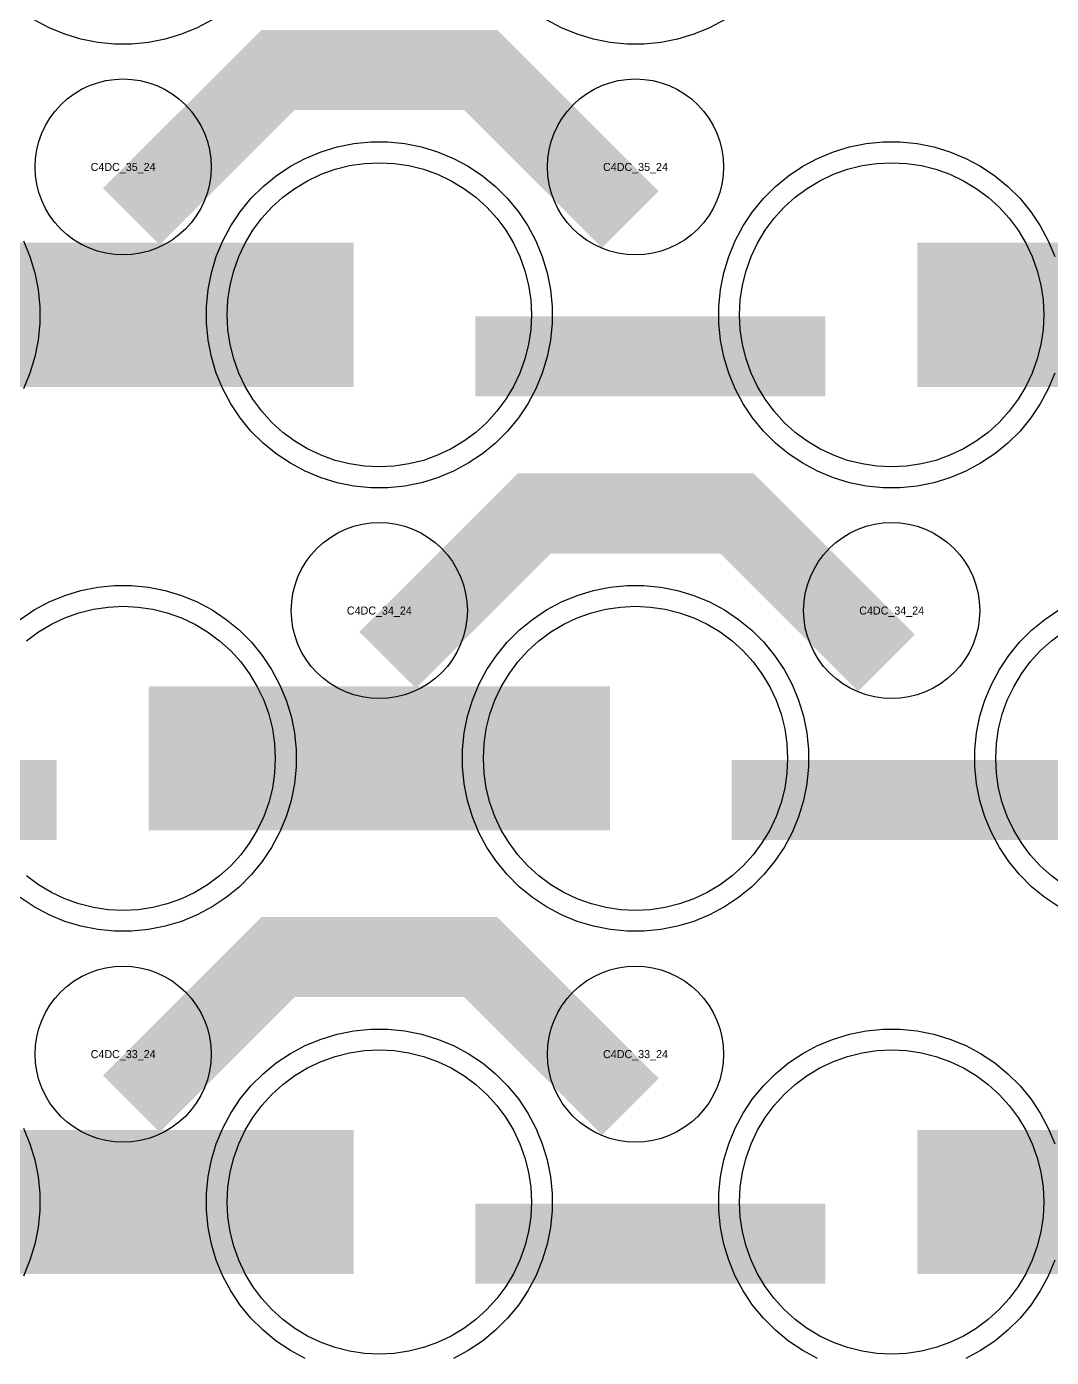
# Model space of a CAD drawing. Extents: x -11880 to 11880, y -14992 to 14992.
# Drawn here: x -4350.1 to -4030.1, y -10315.5 to -9899.8 of the extents above; entities that cross this region are included whole.
import ezdxf
from ezdxf.enums import TextEntityAlignment as Align

# ---------------------------------------------------------------- set-up
doc = ezdxf.new("R2010")
doc.units = 0
doc.header["$MEASUREMENT"] = 0
for name, color, linetype in [('GDS_775_DT_237', 138, 'CONTINUOUS'), ('RDL1_FS', 34, 'CONTINUOUS'), ('RDL_BS', 160, 'CONTINUOUS')]:
    doc.layers.add(name, color=color, linetype=linetype)

msp = doc.modelspace()

# ---------------------------------------------------------------- linework, layer by layer
at = {"layer": 'RDL1_FS', "color": 240, "true_color": 0xed1f24}
for points in [[(-4240, -10037.329), (-4244.657, -10037.1), (-4249.268, -10036.416), (-4253.791, -10035.284), (-4258.181, -10033.712), (-4262.395, -10031.72), (-4266.395, -10029.322), (-4270.14, -10026.544), (-4273.594, -10023.414), (-4276.724, -10019.96), (-4279.502, -10016.215), (-4281.9, -10012.215), (-4283.892, -10008.001), (-4285.464, -10003.611), (-4286.596, -9999.088), (-4287.28, -9994.477), (-4287.509, -9989.82), (-4287.28, -9985.163), (-4286.596, -9980.552), (-4285.464, -9976.029), (-4283.892, -9971.639), (-4281.9, -9967.425), (-4279.502, -9963.425), (-4276.724, -9959.68), (-4273.594, -9956.226), (-4270.14, -9953.096), (-4266.395, -9950.318), (-4262.395, -9947.92), (-4258.181, -9945.928), (-4253.791, -9944.356), (-4249.268, -9943.224), (-4244.657, -9942.54), (-4240, -9942.311), (-4235.343, -9942.54), (-4230.732, -9943.224), (-4226.209, -9944.356), (-4221.819, -9945.928), (-4217.605, -9947.92), (-4213.605, -9950.318), (-4209.86, -9953.096), (-4206.406, -9956.226), (-4203.276, -9959.68), (-4200.498, -9963.425), (-4198.1, -9967.425), (-4196.108, -9971.639), (-4194.536, -9976.029), (-4193.404, -9980.552), (-4192.72, -9985.163), (-4192.491, -9989.82), (-4192.72, -9994.477), (-4193.404, -9999.088), (-4194.536, -10003.611), (-4196.108, -10008.001), (-4198.1, -10012.215), (-4200.498, -10016.215), (-4203.276, -10019.96), (-4206.406, -10023.414), (-4209.86, -10026.544), (-4213.605, -10029.322), (-4217.605, -10031.72), (-4221.819, -10033.712), (-4226.209, -10035.284), (-4230.732, -10036.416), (-4235.343, -10037.1)], [(-4080, -10037.329), (-4084.657, -10037.1), (-4089.268, -10036.416), (-4093.791, -10035.284), (-4098.181, -10033.712), (-4102.395, -10031.72), (-4106.395, -10029.322), (-4110.14, -10026.544), (-4113.594, -10023.414), (-4116.724, -10019.96), (-4119.502, -10016.215), (-4121.9, -10012.215), (-4123.892, -10008.001), (-4125.464, -10003.611), (-4126.596, -9999.088), (-4127.28, -9994.477), (-4127.509, -9989.82), (-4127.28, -9985.163), (-4126.596, -9980.552), (-4125.464, -9976.029), (-4123.892, -9971.639), (-4121.9, -9967.425), (-4119.502, -9963.425), (-4116.724, -9959.68), (-4113.594, -9956.226), (-4110.14, -9953.096), (-4106.395, -9950.318), (-4102.395, -9947.92), (-4098.181, -9945.928), (-4093.791, -9944.356), (-4089.268, -9943.224), (-4084.657, -9942.54), (-4080, -9942.311), (-4075.343, -9942.54), (-4070.732, -9943.224), (-4066.209, -9944.356), (-4061.819, -9945.928), (-4057.605, -9947.92), (-4053.605, -9950.318), (-4049.86, -9953.096), (-4046.406, -9956.226), (-4043.276, -9959.68), (-4040.498, -9963.425), (-4038.1, -9967.425), (-4036.108, -9971.639), (-4034.536, -9976.029), (-4033.404, -9980.552), (-4032.72, -9985.163), (-4032.491, -9989.82), (-4032.72, -9994.477), (-4033.404, -9999.088), (-4034.536, -10003.611), (-4036.108, -10008.001), (-4038.1, -10012.215), (-4040.498, -10016.215), (-4043.276, -10019.96), (-4046.406, -10023.414), (-4049.86, -10026.544), (-4053.605, -10029.322), (-4057.605, -10031.72), (-4061.819, -10033.712), (-4066.209, -10035.284), (-4070.732, -10036.416), (-4075.343, -10037.1)]]:
    msp.add_lwpolyline(points, close=True, dxfattribs=at)
for points in [[(-4391.998, -9989.82, 45, 45, 0), (-4319.998, -9989.82, 45, 45, 0)], [(-4319.998, -9989.82, 45, 45, 0), (-4247.998, -9989.82, 45, 45, 0)], [(-4071.998, -9989.82, 45, 45, 0), (-3999.998, -9989.82, 45, 45, 0)]]:
    msp.add_lwpolyline(points, format="xyseb", dxfattribs=at)
at = {"layer": 'RDL1_FS'}
for points in [[(-4350.14, -10091.661), (-4346.395, -10088.883), (-4342.395, -10086.485), (-4338.181, -10084.493), (-4333.791, -10082.921), (-4329.268, -10081.789), (-4324.657, -10081.105), (-4320, -10080.876), (-4315.343, -10081.105), (-4310.732, -10081.789), (-4306.209, -10082.921), (-4301.819, -10084.493), (-4297.605, -10086.485), (-4293.605, -10088.883), (-4289.86, -10091.661), (-4286.406, -10094.791), (-4283.276, -10098.245), (-4280.498, -10101.99), (-4278.1, -10105.99), (-4276.108, -10110.204), (-4274.536, -10114.594), (-4273.404, -10119.117), (-4272.72, -10123.728), (-4272.491, -10128.385), (-4272.72, -10133.042), (-4273.404, -10137.653), (-4274.536, -10142.176), (-4276.108, -10146.566), (-4278.1, -10150.78), (-4280.498, -10154.78), (-4283.276, -10158.525), (-4286.406, -10161.979), (-4289.86, -10165.109), (-4293.605, -10167.887), (-4297.605, -10170.285), (-4301.819, -10172.277), (-4306.209, -10173.849), (-4310.732, -10174.981), (-4315.343, -10175.665), (-4320, -10175.894), (-4324.657, -10175.665), (-4329.268, -10174.981), (-4333.791, -10173.849), (-4338.181, -10172.277), (-4342.395, -10170.285), (-4346.395, -10167.887), (-4350.14, -10165.109)], [(-4026.395, -10167.887), (-4030.14, -10165.109), (-4033.594, -10161.979), (-4036.724, -10158.525), (-4039.502, -10154.78), (-4041.9, -10150.78), (-4043.892, -10146.566), (-4045.464, -10142.176), (-4046.596, -10137.653), (-4047.28, -10133.042), (-4047.509, -10128.385), (-4047.28, -10123.728), (-4046.596, -10119.117), (-4045.464, -10114.594), (-4043.892, -10110.204), (-4041.9, -10105.99), (-4039.502, -10101.99), (-4036.724, -10098.245), (-4033.594, -10094.791), (-4030.14, -10091.661), (-4026.395, -10088.883)]]:
    msp.add_lwpolyline(points, dxfattribs=at)
for points in [[(-4160, -10175.894), (-4164.657, -10175.665), (-4169.268, -10174.981), (-4173.791, -10173.849), (-4178.181, -10172.277), (-4182.395, -10170.285), (-4186.395, -10167.887), (-4190.14, -10165.109), (-4193.594, -10161.979), (-4196.724, -10158.525), (-4199.502, -10154.78), (-4201.9, -10150.78), (-4203.892, -10146.566), (-4205.464, -10142.176), (-4206.596, -10137.653), (-4207.28, -10133.042), (-4207.509, -10128.385), (-4207.28, -10123.728), (-4206.596, -10119.117), (-4205.464, -10114.594), (-4203.892, -10110.204), (-4201.9, -10105.99), (-4199.502, -10101.99), (-4196.724, -10098.245), (-4193.594, -10094.791), (-4190.14, -10091.661), (-4186.395, -10088.883), (-4182.395, -10086.485), (-4178.181, -10084.493), (-4173.791, -10082.921), (-4169.268, -10081.789), (-4164.657, -10081.105), (-4160, -10080.876), (-4155.343, -10081.105), (-4150.732, -10081.789), (-4146.209, -10082.921), (-4141.819, -10084.493), (-4137.605, -10086.485), (-4133.605, -10088.883), (-4129.86, -10091.661), (-4126.406, -10094.791), (-4123.276, -10098.245), (-4120.498, -10101.99), (-4118.1, -10105.99), (-4116.108, -10110.204), (-4114.536, -10114.594), (-4113.404, -10119.117), (-4112.72, -10123.728), (-4112.491, -10128.385), (-4112.72, -10133.042), (-4113.404, -10137.653), (-4114.536, -10142.176), (-4116.108, -10146.566), (-4118.1, -10150.78), (-4120.498, -10154.78), (-4123.276, -10158.525), (-4126.406, -10161.979), (-4129.86, -10165.109), (-4133.605, -10167.887), (-4137.605, -10170.285), (-4141.819, -10172.277), (-4146.209, -10173.849), (-4150.732, -10174.981), (-4155.343, -10175.665)], [(-4240, -10314.459), (-4244.657, -10314.23), (-4249.268, -10313.546), (-4253.791, -10312.414), (-4258.181, -10310.842), (-4262.395, -10308.85), (-4266.395, -10306.452), (-4270.14, -10303.674), (-4273.594, -10300.544), (-4276.724, -10297.09), (-4279.502, -10293.345), (-4281.9, -10289.345), (-4283.892, -10285.131), (-4285.464, -10280.741), (-4286.596, -10276.218), (-4287.28, -10271.607), (-4287.509, -10266.95), (-4287.28, -10262.293), (-4286.596, -10257.682), (-4285.464, -10253.159), (-4283.892, -10248.769), (-4281.9, -10244.555), (-4279.502, -10240.555), (-4276.724, -10236.81), (-4273.594, -10233.356), (-4270.14, -10230.226), (-4266.395, -10227.448), (-4262.395, -10225.05), (-4258.181, -10223.058), (-4253.791, -10221.486), (-4249.268, -10220.354), (-4244.657, -10219.67), (-4240, -10219.441), (-4235.343, -10219.67), (-4230.732, -10220.354), (-4226.209, -10221.486), (-4221.819, -10223.058), (-4217.605, -10225.05), (-4213.605, -10227.448), (-4209.86, -10230.226), (-4206.406, -10233.356), (-4203.276, -10236.81), (-4200.498, -10240.555), (-4198.1, -10244.555), (-4196.108, -10248.769), (-4194.536, -10253.159), (-4193.404, -10257.682), (-4192.72, -10262.293), (-4192.491, -10266.95), (-4192.72, -10271.607), (-4193.404, -10276.218), (-4194.536, -10280.741), (-4196.108, -10285.131), (-4198.1, -10289.345), (-4200.498, -10293.345), (-4203.276, -10297.09), (-4206.406, -10300.544), (-4209.86, -10303.674), (-4213.605, -10306.452), (-4217.605, -10308.85), (-4221.819, -10310.842), (-4226.209, -10312.414), (-4230.732, -10313.546), (-4235.343, -10314.23)], [(-4080, -10314.459), (-4084.657, -10314.23), (-4089.268, -10313.546), (-4093.791, -10312.414), (-4098.181, -10310.842), (-4102.395, -10308.85), (-4106.395, -10306.452), (-4110.14, -10303.674), (-4113.594, -10300.544), (-4116.724, -10297.09), (-4119.502, -10293.345), (-4121.9, -10289.345), (-4123.892, -10285.131), (-4125.464, -10280.741), (-4126.596, -10276.218), (-4127.28, -10271.607), (-4127.509, -10266.95), (-4127.28, -10262.293), (-4126.596, -10257.682), (-4125.464, -10253.159), (-4123.892, -10248.769), (-4121.9, -10244.555), (-4119.502, -10240.555), (-4116.724, -10236.81), (-4113.594, -10233.356), (-4110.14, -10230.226), (-4106.395, -10227.448), (-4102.395, -10225.05), (-4098.181, -10223.058), (-4093.791, -10221.486), (-4089.268, -10220.354), (-4084.657, -10219.67), (-4080, -10219.441), (-4075.343, -10219.67), (-4070.732, -10220.354), (-4066.209, -10221.486), (-4061.819, -10223.058), (-4057.605, -10225.05), (-4053.605, -10227.448), (-4049.86, -10230.226), (-4046.406, -10233.356), (-4043.276, -10236.81), (-4040.498, -10240.555), (-4038.1, -10244.555), (-4036.108, -10248.769), (-4034.536, -10253.159), (-4033.404, -10257.682), (-4032.72, -10262.293), (-4032.491, -10266.95), (-4032.72, -10271.607), (-4033.404, -10276.218), (-4034.536, -10280.741), (-4036.108, -10285.131), (-4038.1, -10289.345), (-4040.498, -10293.345), (-4043.276, -10297.09), (-4046.406, -10300.544), (-4049.86, -10303.674), (-4053.605, -10306.452), (-4057.605, -10308.85), (-4061.819, -10310.842), (-4066.209, -10312.414), (-4070.732, -10313.546), (-4075.343, -10314.23)]]:
    msp.add_lwpolyline(points, close=True, dxfattribs=at)
for points in [[(-4311.998, -10128.385, 45, 45, 0), (-4239.998, -10128.385, 45, 45, 0)], [(-4239.998, -10128.385, 45, 45, 0), (-4167.998, -10128.385, 45, 45, 0)], [(-4391.998, -10266.95, 45, 45, 0), (-4319.998, -10266.95, 45, 45, 0)], [(-4319.998, -10266.95, 45, 45, 0), (-4247.998, -10266.95, 45, 45, 0)], [(-4071.998, -10266.95, 45, 45, 0), (-3999.998, -10266.95, 45, 45, 0)]]:
    msp.add_lwpolyline(points, format="xyseb", dxfattribs=at)
at = {"layer": 'RDL_BS', "color": 240, "true_color": 0xed1f24}
for points in [[(-4292.223, -9897.643), (-4296.885, -9900.135), (-4301.795, -9902.166), (-4306.835, -9903.697), (-4312.062, -9904.743), (-4317.356, -9905.26), (-4322.644, -9905.26), (-4327.938, -9904.743), (-4333.165, -9903.697), (-4338.205, -9902.166), (-4343.115, -9900.135), (-4347.777, -9897.643)], [(-4132.223, -9897.643), (-4136.885, -9900.135), (-4141.795, -9902.166), (-4146.835, -9903.697), (-4152.062, -9904.743), (-4157.356, -9905.26), (-4162.644, -9905.26), (-4167.938, -9904.743), (-4173.165, -9903.697), (-4178.205, -9902.166), (-4183.115, -9900.135), (-4187.777, -9897.643)], [(-4029.094, -10008.025), (-4031.125, -10012.935), (-4033.617, -10017.597), (-4036.564, -10022.011), (-4039.926, -10026.112), (-4043.708, -10029.894), (-4047.809, -10033.256), (-4052.223, -10036.203), (-4056.885, -10038.695), (-4061.795, -10040.726), (-4066.835, -10042.257), (-4072.062, -10043.303), (-4077.356, -10043.82), (-4082.644, -10043.82), (-4087.938, -10043.303), (-4093.165, -10042.257), (-4098.205, -10040.726), (-4103.115, -10038.695), (-4107.777, -10036.203), (-4112.191, -10033.256), (-4116.292, -10029.894), (-4120.074, -10026.112), (-4123.436, -10022.011), (-4126.383, -10017.597), (-4128.875, -10012.935), (-4130.906, -10008.025), (-4132.437, -10002.985), (-4133.483, -9997.758), (-4134, -9992.464), (-4134, -9987.176), (-4133.483, -9981.882), (-4132.437, -9976.655), (-4130.906, -9971.615), (-4128.875, -9966.705), (-4126.383, -9962.043), (-4123.436, -9957.629), (-4120.074, -9953.528), (-4116.292, -9949.746), (-4112.191, -9946.384), (-4107.777, -9943.437), (-4103.115, -9940.945), (-4098.205, -9938.914), (-4093.165, -9937.383), (-4087.938, -9936.337), (-4082.644, -9935.82), (-4077.356, -9935.82), (-4072.062, -9936.337), (-4066.835, -9937.383), (-4061.795, -9938.914), (-4056.885, -9940.945), (-4052.223, -9943.437), (-4047.809, -9946.384), (-4043.708, -9949.746), (-4039.926, -9953.528), (-4036.564, -9957.629), (-4033.617, -9962.043), (-4031.125, -9966.705), (-4029.094, -9971.615)], [(-4351.125, -9966.705), (-4349.094, -9971.615), (-4347.563, -9976.655), (-4346.517, -9981.882), (-4346, -9987.176), (-4346, -9992.464), (-4346.517, -9997.758), (-4347.563, -10002.985), (-4349.094, -10008.025), (-4351.125, -10012.935)]]:
    msp.add_lwpolyline(points, dxfattribs=at)
at = {"layer": 'RDL_BS'}
for points in [[(-4317.438, -9959.134, 25, 25, 0), (-4271.623, -9913.319, 25, 25, 0), (-4238.07, -9913.319, 25, 25, 0)], [(-4161.599, -9960.033, 25, 25, 0), (-4208.313, -9913.319, 25, 25, 0), (-4238.071, -9913.319, 25, 25, 0)], [(-4237.438, -10097.699, 25, 25, 0), (-4191.623, -10051.884, 25, 25, 0), (-4158.07, -10051.884, 25, 25, 0)], [(-4081.599, -10098.598, 25, 25, 0), (-4128.313, -10051.884, 25, 25, 0), (-4158.071, -10051.884, 25, 25, 0)], [(-4449.984, -10141.398, 25, 25, 0), (-4340.719, -10141.398, 25, 25, 0)], [(-4129.984, -10141.398, 25, 25, 0), (-4020.719, -10141.398, 25, 25, 0)], [(-4317.438, -10236.264, 25, 25, 0), (-4271.623, -10190.449, 25, 25, 0), (-4238.07, -10190.449, 25, 25, 0)], [(-4161.599, -10237.163, 25, 25, 0), (-4208.313, -10190.449, 25, 25, 0), (-4238.071, -10190.449, 25, 25, 0)], [(-4209.984, -10279.963, 25, 25, 0), (-4100.719, -10279.963, 25, 25, 0)]]:
    msp.add_lwpolyline(points, format="xyseb", dxfattribs=at)
for points in [[(-4320, -9971.126), (-4322.693, -9970.994), (-4325.365, -9970.598), (-4327.984, -9969.941), (-4330.519, -9969.034), (-4332.956, -9967.882), (-4335.28, -9966.489), (-4337.443, -9964.886), (-4339.442, -9963.074), (-4341.254, -9961.075), (-4342.857, -9958.912), (-4344.25, -9956.588), (-4345.402, -9954.151), (-4346.309, -9951.616), (-4346.966, -9948.997), (-4347.362, -9946.325), (-4347.494, -9943.632), (-4347.362, -9940.939), (-4346.966, -9938.267), (-4346.309, -9935.648), (-4345.402, -9933.113), (-4344.25, -9930.676), (-4342.857, -9928.352), (-4341.254, -9926.189), (-4339.442, -9924.19), (-4337.443, -9922.378), (-4335.28, -9920.775), (-4332.956, -9919.382), (-4330.519, -9918.23), (-4327.984, -9917.323), (-4325.365, -9916.666), (-4322.693, -9916.27), (-4320, -9916.138), (-4317.307, -9916.27), (-4314.635, -9916.666), (-4312.016, -9917.323), (-4309.481, -9918.23), (-4307.044, -9919.382), (-4304.72, -9920.775), (-4302.557, -9922.378), (-4300.558, -9924.19), (-4298.746, -9926.189), (-4297.143, -9928.352), (-4295.75, -9930.676), (-4294.598, -9933.113), (-4293.691, -9935.648), (-4293.034, -9938.267), (-4292.638, -9940.939), (-4292.506, -9943.632), (-4292.638, -9946.325), (-4293.034, -9948.997), (-4293.691, -9951.616), (-4294.598, -9954.151), (-4295.75, -9956.588), (-4297.143, -9958.912), (-4298.746, -9961.075), (-4300.558, -9963.074), (-4302.557, -9964.886), (-4304.72, -9966.489), (-4307.044, -9967.882), (-4309.481, -9969.034), (-4312.016, -9969.941), (-4314.635, -9970.598), (-4317.307, -9970.994)], [(-4160, -9971.126), (-4162.693, -9970.994), (-4165.365, -9970.598), (-4167.984, -9969.941), (-4170.519, -9969.034), (-4172.956, -9967.882), (-4175.28, -9966.489), (-4177.443, -9964.886), (-4179.442, -9963.074), (-4181.254, -9961.075), (-4182.857, -9958.912), (-4184.25, -9956.588), (-4185.402, -9954.151), (-4186.309, -9951.616), (-4186.966, -9948.997), (-4187.362, -9946.325), (-4187.494, -9943.632), (-4187.362, -9940.939), (-4186.966, -9938.267), (-4186.309, -9935.648), (-4185.402, -9933.113), (-4184.25, -9930.676), (-4182.857, -9928.352), (-4181.254, -9926.189), (-4179.442, -9924.19), (-4177.443, -9922.378), (-4175.28, -9920.775), (-4172.956, -9919.382), (-4170.519, -9918.23), (-4167.984, -9917.323), (-4165.365, -9916.666), (-4162.693, -9916.27), (-4160, -9916.138), (-4157.307, -9916.27), (-4154.635, -9916.666), (-4152.016, -9917.323), (-4149.481, -9918.23), (-4147.044, -9919.382), (-4144.72, -9920.775), (-4142.557, -9922.378), (-4140.558, -9924.19), (-4138.746, -9926.189), (-4137.143, -9928.352), (-4135.75, -9930.676), (-4134.598, -9933.113), (-4133.691, -9935.648), (-4133.034, -9938.267), (-4132.638, -9940.939), (-4132.506, -9943.632), (-4132.638, -9946.325), (-4133.034, -9948.997), (-4133.691, -9951.616), (-4134.598, -9954.151), (-4135.75, -9956.588), (-4137.143, -9958.912), (-4138.746, -9961.075), (-4140.558, -9963.074), (-4142.557, -9964.886), (-4144.72, -9966.489), (-4147.044, -9967.882), (-4149.481, -9969.034), (-4152.016, -9969.941), (-4154.635, -9970.598), (-4157.307, -9970.994)], [(-4240, -10109.691), (-4242.693, -10109.559), (-4245.365, -10109.163), (-4247.984, -10108.506), (-4250.519, -10107.599), (-4252.956, -10106.447), (-4255.28, -10105.054), (-4257.443, -10103.451), (-4259.442, -10101.639), (-4261.254, -10099.64), (-4262.857, -10097.477), (-4264.25, -10095.153), (-4265.402, -10092.716), (-4266.309, -10090.181), (-4266.966, -10087.562), (-4267.362, -10084.89), (-4267.494, -10082.197), (-4267.362, -10079.504), (-4266.966, -10076.832), (-4266.309, -10074.213), (-4265.402, -10071.678), (-4264.25, -10069.241), (-4262.857, -10066.917), (-4261.254, -10064.754), (-4259.442, -10062.755), (-4257.443, -10060.943), (-4255.28, -10059.34), (-4252.956, -10057.947), (-4250.519, -10056.795), (-4247.984, -10055.888), (-4245.365, -10055.231), (-4242.693, -10054.835), (-4240, -10054.703), (-4237.307, -10054.835), (-4234.635, -10055.231), (-4232.016, -10055.888), (-4229.481, -10056.795), (-4227.044, -10057.947), (-4224.72, -10059.34), (-4222.557, -10060.943), (-4220.558, -10062.755), (-4218.746, -10064.754), (-4217.143, -10066.917), (-4215.75, -10069.241), (-4214.598, -10071.678), (-4213.691, -10074.213), (-4213.034, -10076.832), (-4212.638, -10079.504), (-4212.506, -10082.197), (-4212.638, -10084.89), (-4213.034, -10087.562), (-4213.691, -10090.181), (-4214.598, -10092.716), (-4215.75, -10095.153), (-4217.143, -10097.477), (-4218.746, -10099.64), (-4220.558, -10101.639), (-4222.557, -10103.451), (-4224.72, -10105.054), (-4227.044, -10106.447), (-4229.481, -10107.599), (-4232.016, -10108.506), (-4234.635, -10109.163), (-4237.307, -10109.559)], [(-4080, -10109.691), (-4082.693, -10109.559), (-4085.365, -10109.163), (-4087.984, -10108.506), (-4090.519, -10107.599), (-4092.956, -10106.447), (-4095.28, -10105.054), (-4097.443, -10103.451), (-4099.442, -10101.639), (-4101.254, -10099.64), (-4102.857, -10097.477), (-4104.25, -10095.153), (-4105.402, -10092.716), (-4106.309, -10090.181), (-4106.966, -10087.562), (-4107.362, -10084.89), (-4107.494, -10082.197), (-4107.362, -10079.504), (-4106.966, -10076.832), (-4106.309, -10074.213), (-4105.402, -10071.678), (-4104.25, -10069.241), (-4102.857, -10066.917), (-4101.254, -10064.754), (-4099.442, -10062.755), (-4097.443, -10060.943), (-4095.28, -10059.34), (-4092.956, -10057.947), (-4090.519, -10056.795), (-4087.984, -10055.888), (-4085.365, -10055.231), (-4082.693, -10054.835), (-4080, -10054.703), (-4077.307, -10054.835), (-4074.635, -10055.231), (-4072.016, -10055.888), (-4069.481, -10056.795), (-4067.044, -10057.947), (-4064.72, -10059.34), (-4062.557, -10060.943), (-4060.558, -10062.755), (-4058.746, -10064.754), (-4057.143, -10066.917), (-4055.75, -10069.241), (-4054.598, -10071.678), (-4053.691, -10074.213), (-4053.034, -10076.832), (-4052.638, -10079.504), (-4052.506, -10082.197), (-4052.638, -10084.89), (-4053.034, -10087.562), (-4053.691, -10090.181), (-4054.598, -10092.716), (-4055.75, -10095.153), (-4057.143, -10097.477), (-4058.746, -10099.64), (-4060.558, -10101.639), (-4062.557, -10103.451), (-4064.72, -10105.054), (-4067.044, -10106.447), (-4069.481, -10107.599), (-4072.016, -10108.506), (-4074.635, -10109.163), (-4077.307, -10109.559)], [(-4162.644, -10182.385), (-4167.938, -10181.868), (-4173.165, -10180.822), (-4178.205, -10179.291), (-4183.115, -10177.26), (-4187.777, -10174.768), (-4192.191, -10171.821), (-4196.292, -10168.459), (-4200.074, -10164.677), (-4203.436, -10160.576), (-4206.383, -10156.162), (-4208.875, -10151.5), (-4210.906, -10146.59), (-4212.437, -10141.55), (-4213.483, -10136.323), (-4214, -10131.029), (-4214, -10125.741), (-4213.483, -10120.447), (-4212.437, -10115.22), (-4210.906, -10110.18), (-4208.875, -10105.27), (-4206.383, -10100.608), (-4203.436, -10096.194), (-4200.074, -10092.093), (-4196.292, -10088.311), (-4192.191, -10084.949), (-4187.777, -10082.002), (-4183.115, -10079.51), (-4178.205, -10077.479), (-4173.165, -10075.948), (-4167.938, -10074.902), (-4162.644, -10074.385), (-4157.356, -10074.385), (-4152.062, -10074.902), (-4146.835, -10075.948), (-4141.795, -10077.479), (-4136.885, -10079.51), (-4132.223, -10082.002), (-4127.809, -10084.949), (-4123.708, -10088.311), (-4119.926, -10092.093), (-4116.564, -10096.194), (-4113.617, -10100.608), (-4111.125, -10105.27), (-4109.094, -10110.18), (-4107.563, -10115.22), (-4106.517, -10120.447), (-4106, -10125.741), (-4106, -10131.029), (-4106.517, -10136.323), (-4107.563, -10141.55), (-4109.094, -10146.59), (-4111.125, -10151.5), (-4113.617, -10156.162), (-4116.564, -10160.576), (-4119.926, -10164.677), (-4123.708, -10168.459), (-4127.809, -10171.821), (-4132.223, -10174.768), (-4136.885, -10177.26), (-4141.795, -10179.291), (-4146.835, -10180.822), (-4152.062, -10181.868), (-4157.356, -10182.385)], [(-4320, -10248.256), (-4322.693, -10248.124), (-4325.365, -10247.728), (-4327.984, -10247.071), (-4330.519, -10246.164), (-4332.956, -10245.012), (-4335.28, -10243.619), (-4337.443, -10242.016), (-4339.442, -10240.204), (-4341.254, -10238.205), (-4342.857, -10236.042), (-4344.25, -10233.718), (-4345.402, -10231.281), (-4346.309, -10228.746), (-4346.966, -10226.127), (-4347.362, -10223.455), (-4347.494, -10220.762), (-4347.362, -10218.069), (-4346.966, -10215.397), (-4346.309, -10212.778), (-4345.402, -10210.243), (-4344.25, -10207.806), (-4342.857, -10205.482), (-4341.254, -10203.319), (-4339.442, -10201.32), (-4337.443, -10199.508), (-4335.28, -10197.905), (-4332.956, -10196.512), (-4330.519, -10195.36), (-4327.984, -10194.453), (-4325.365, -10193.796), (-4322.693, -10193.4), (-4320, -10193.268), (-4317.307, -10193.4), (-4314.635, -10193.796), (-4312.016, -10194.453), (-4309.481, -10195.36), (-4307.044, -10196.512), (-4304.72, -10197.905), (-4302.557, -10199.508), (-4300.558, -10201.32), (-4298.746, -10203.319), (-4297.143, -10205.482), (-4295.75, -10207.806), (-4294.598, -10210.243), (-4293.691, -10212.778), (-4293.034, -10215.397), (-4292.638, -10218.069), (-4292.506, -10220.762), (-4292.638, -10223.455), (-4293.034, -10226.127), (-4293.691, -10228.746), (-4294.598, -10231.281), (-4295.75, -10233.718), (-4297.143, -10236.042), (-4298.746, -10238.205), (-4300.558, -10240.204), (-4302.557, -10242.016), (-4304.72, -10243.619), (-4307.044, -10245.012), (-4309.481, -10246.164), (-4312.016, -10247.071), (-4314.635, -10247.728), (-4317.307, -10248.124)], [(-4160, -10248.256), (-4162.693, -10248.124), (-4165.365, -10247.728), (-4167.984, -10247.071), (-4170.519, -10246.164), (-4172.956, -10245.012), (-4175.28, -10243.619), (-4177.443, -10242.016), (-4179.442, -10240.204), (-4181.254, -10238.205), (-4182.857, -10236.042), (-4184.25, -10233.718), (-4185.402, -10231.281), (-4186.309, -10228.746), (-4186.966, -10226.127), (-4187.362, -10223.455), (-4187.494, -10220.762), (-4187.362, -10218.069), (-4186.966, -10215.397), (-4186.309, -10212.778), (-4185.402, -10210.243), (-4184.25, -10207.806), (-4182.857, -10205.482), (-4181.254, -10203.319), (-4179.442, -10201.32), (-4177.443, -10199.508), (-4175.28, -10197.905), (-4172.956, -10196.512), (-4170.519, -10195.36), (-4167.984, -10194.453), (-4165.365, -10193.796), (-4162.693, -10193.4), (-4160, -10193.268), (-4157.307, -10193.4), (-4154.635, -10193.796), (-4152.016, -10194.453), (-4149.481, -10195.36), (-4147.044, -10196.512), (-4144.72, -10197.905), (-4142.557, -10199.508), (-4140.558, -10201.32), (-4138.746, -10203.319), (-4137.143, -10205.482), (-4135.75, -10207.806), (-4134.598, -10210.243), (-4133.691, -10212.778), (-4133.034, -10215.397), (-4132.638, -10218.069), (-4132.506, -10220.762), (-4132.638, -10223.455), (-4133.034, -10226.127), (-4133.691, -10228.746), (-4134.598, -10231.281), (-4135.75, -10233.718), (-4137.143, -10236.042), (-4138.746, -10238.205), (-4140.558, -10240.204), (-4142.557, -10242.016), (-4144.72, -10243.619), (-4147.044, -10245.012), (-4149.481, -10246.164), (-4152.016, -10247.071), (-4154.635, -10247.728), (-4157.307, -10248.124)]]:
    msp.add_lwpolyline(points, close=True, dxfattribs=at)
at = {"layer": 'RDL_BS', "color": 240, "true_color": 0xed1f24}
msp.add_lwpolyline([(-4242.644, -10043.82), (-4247.938, -10043.303), (-4253.165, -10042.257), (-4258.205, -10040.726), (-4263.115, -10038.695), (-4267.777, -10036.203), (-4272.191, -10033.256), (-4276.292, -10029.894), (-4280.074, -10026.112), (-4283.436, -10022.011), (-4286.383, -10017.597), (-4288.875, -10012.935), (-4290.906, -10008.025), (-4292.437, -10002.985), (-4293.483, -9997.758), (-4294, -9992.464), (-4294, -9987.176), (-4293.483, -9981.882), (-4292.437, -9976.655), (-4290.906, -9971.615), (-4288.875, -9966.705), (-4286.383, -9962.043), (-4283.436, -9957.629), (-4280.074, -9953.528), (-4276.292, -9949.746), (-4272.191, -9946.384), (-4267.777, -9943.437), (-4263.115, -9940.945), (-4258.205, -9938.914), (-4253.165, -9937.383), (-4247.938, -9936.337), (-4242.644, -9935.82), (-4237.356, -9935.82), (-4232.062, -9936.337), (-4226.835, -9937.383), (-4221.795, -9938.914), (-4216.885, -9940.945), (-4212.223, -9943.437), (-4207.809, -9946.384), (-4203.708, -9949.746), (-4199.926, -9953.528), (-4196.564, -9957.629), (-4193.617, -9962.043), (-4191.125, -9966.705), (-4189.094, -9971.615), (-4187.563, -9976.655), (-4186.517, -9981.882), (-4186, -9987.176), (-4186, -9992.464), (-4186.517, -9997.758), (-4187.563, -10002.985), (-4189.094, -10008.025), (-4191.125, -10012.935), (-4193.617, -10017.597), (-4196.564, -10022.011), (-4199.926, -10026.112), (-4203.708, -10029.894), (-4207.809, -10033.256), (-4212.223, -10036.203), (-4216.885, -10038.695), (-4221.795, -10040.726), (-4226.835, -10042.257), (-4232.062, -10043.303), (-4237.356, -10043.82)], close=True, dxfattribs=at)
msp.add_lwpolyline([(-4209.984, -10002.833, 25, 25, 0), (-4100.719, -10002.833, 25, 25, 0)], format="xyseb", dxfattribs=at)
at = {"layer": 'RDL_BS'}
for points in [[(-4352.191, -10084.949), (-4347.777, -10082.002), (-4343.115, -10079.51), (-4338.205, -10077.479), (-4333.165, -10075.948), (-4327.938, -10074.902), (-4322.644, -10074.385), (-4317.356, -10074.385), (-4312.062, -10074.902), (-4306.835, -10075.948), (-4301.795, -10077.479), (-4296.885, -10079.51), (-4292.223, -10082.002), (-4287.809, -10084.949), (-4283.708, -10088.311), (-4279.926, -10092.093), (-4276.564, -10096.194), (-4273.617, -10100.608), (-4271.125, -10105.27), (-4269.094, -10110.18), (-4267.563, -10115.22), (-4266.517, -10120.447), (-4266, -10125.741), (-4266, -10131.029), (-4266.517, -10136.323), (-4267.563, -10141.55), (-4269.094, -10146.59), (-4271.125, -10151.5), (-4273.617, -10156.162), (-4276.564, -10160.576), (-4279.926, -10164.677), (-4283.708, -10168.459), (-4287.809, -10171.821), (-4292.223, -10174.768), (-4296.885, -10177.26), (-4301.795, -10179.291), (-4306.835, -10180.822), (-4312.062, -10181.868), (-4317.356, -10182.385), (-4322.644, -10182.385), (-4327.938, -10181.868), (-4333.165, -10180.822), (-4338.205, -10179.291), (-4343.115, -10177.26), (-4347.777, -10174.768), (-4352.191, -10171.821)], [(-4027.777, -10174.768), (-4032.191, -10171.821), (-4036.292, -10168.459), (-4040.074, -10164.677), (-4043.436, -10160.576), (-4046.383, -10156.162), (-4048.875, -10151.5), (-4050.906, -10146.59), (-4052.437, -10141.55), (-4053.483, -10136.323), (-4054, -10131.029), (-4054, -10125.741), (-4053.483, -10120.447), (-4052.437, -10115.22), (-4050.906, -10110.18), (-4048.875, -10105.27), (-4046.383, -10100.608), (-4043.436, -10096.194), (-4040.074, -10092.093), (-4036.292, -10088.311), (-4032.191, -10084.949), (-4027.777, -10082.002)], [(-4263.115, -10315.825), (-4267.777, -10313.333), (-4272.191, -10310.386), (-4276.292, -10307.024), (-4280.074, -10303.242), (-4283.436, -10299.141), (-4286.383, -10294.727), (-4288.875, -10290.065), (-4290.906, -10285.155), (-4292.437, -10280.115), (-4293.483, -10274.888), (-4294, -10269.594), (-4294, -10264.306), (-4293.483, -10259.012), (-4292.437, -10253.785), (-4290.906, -10248.745), (-4288.875, -10243.835), (-4286.383, -10239.173), (-4283.436, -10234.759), (-4280.074, -10230.658), (-4276.292, -10226.876), (-4272.191, -10223.514), (-4267.777, -10220.567), (-4263.115, -10218.075), (-4258.205, -10216.044), (-4253.165, -10214.513), (-4247.938, -10213.467), (-4242.644, -10212.95), (-4237.356, -10212.95), (-4232.062, -10213.467), (-4226.835, -10214.513), (-4221.795, -10216.044), (-4216.885, -10218.075), (-4212.223, -10220.567), (-4207.809, -10223.514), (-4203.708, -10226.876), (-4199.926, -10230.658), (-4196.564, -10234.759), (-4193.617, -10239.173), (-4191.125, -10243.835), (-4189.094, -10248.745), (-4187.563, -10253.785), (-4186.517, -10259.012), (-4186, -10264.306), (-4186, -10269.594), (-4186.517, -10274.888), (-4187.563, -10280.115), (-4189.094, -10285.155), (-4191.125, -10290.065), (-4193.617, -10294.727), (-4196.564, -10299.141), (-4199.926, -10303.242), (-4203.708, -10307.024), (-4207.809, -10310.386), (-4212.223, -10313.333), (-4216.885, -10315.825)], [(-4103.115, -10315.825), (-4107.777, -10313.333), (-4112.191, -10310.386), (-4116.292, -10307.024), (-4120.074, -10303.242), (-4123.436, -10299.141), (-4126.383, -10294.727), (-4128.875, -10290.065), (-4130.906, -10285.155), (-4132.437, -10280.115), (-4133.483, -10274.888), (-4134, -10269.594), (-4134, -10264.306), (-4133.483, -10259.012), (-4132.437, -10253.785), (-4130.906, -10248.745), (-4128.875, -10243.835), (-4126.383, -10239.173), (-4123.436, -10234.759), (-4120.074, -10230.658), (-4116.292, -10226.876), (-4112.191, -10223.514), (-4107.777, -10220.567), (-4103.115, -10218.075), (-4098.205, -10216.044), (-4093.165, -10214.513), (-4087.938, -10213.467), (-4082.644, -10212.95), (-4077.356, -10212.95), (-4072.062, -10213.467), (-4066.835, -10214.513), (-4061.795, -10216.044), (-4056.885, -10218.075), (-4052.223, -10220.567), (-4047.809, -10223.514), (-4043.708, -10226.876), (-4039.926, -10230.658), (-4036.564, -10234.759), (-4033.617, -10239.173), (-4031.125, -10243.835), (-4029.094, -10248.745)], [(-4351.125, -10243.835), (-4349.094, -10248.745), (-4347.563, -10253.785), (-4346.517, -10259.012), (-4346, -10264.306), (-4346, -10269.594), (-4346.517, -10274.888), (-4347.563, -10280.115), (-4349.094, -10285.155), (-4351.125, -10290.065)], [(-4029.094, -10285.155), (-4031.125, -10290.065), (-4033.617, -10294.727), (-4036.564, -10299.141), (-4039.926, -10303.242), (-4043.708, -10307.024), (-4047.809, -10310.386), (-4052.223, -10313.333), (-4056.885, -10315.825)]]:
    msp.add_lwpolyline(points, dxfattribs=at)

# ---------------------------------------------------------------- texts
at = {"layer": 'GDS_775_DT_237'}
for s, p in [('C4DC_35_24', (-4320, -9943.632)), ('C4DC_35_24', (-4320, -9943.632)), ('C4DC_35_24', (-4160, -9943.632)), ('C4DC_35_24', (-4160, -9943.632)), ('C4DC_34_24', (-4240, -10082.197)), ('C4DC_34_24', (-4240, -10082.197)), ('C4DC_34_24', (-4080, -10082.197)), ('C4DC_34_24', (-4080, -10082.197)), ('C4DC_33_24', (-4320, -10220.762)), ('C4DC_33_24', (-4320, -10220.762)), ('C4DC_33_24', (-4160, -10220.762)), ('C4DC_33_24', (-4160, -10220.762))]:
    msp.add_text(s, height=2.5, dxfattribs=at).set_placement(p, align=Align.MIDDLE_CENTER)

doc.saveas('drawing.dxf')
